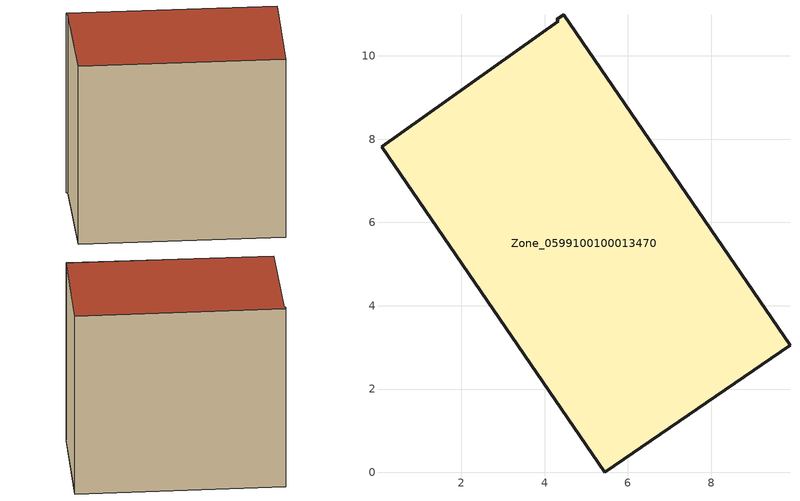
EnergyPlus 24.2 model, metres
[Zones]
Zone_0599100100013470
 floor ground (C_G): 4.33,10.82 4.29,10.88 4.45,10.99 9.89,3.05 5.44,0 0.08,7.81 z0
 wall outside (C_F): 5.44,0 9.89,3.05 4.45,10.99 4.29,10.88 4.33,10.82 0.08,7.81 5.44,0 z0:9.05
 roof outside (C_R): 4.33,10.82 0.08,7.81 5.44,0 9.89,3.05 4.45,10.99 4.29,10.88 z9.05
[BUILDING]
Pand.0599100100013470: North Axis=0; Terrain=City; Loads Convergence Tolerance Value=0.04; Temperature Convergence Tolerance Value=0.4; Solar Distribution=FullExterior; Maximum Number of Warmup Days=25; Minimum Number of Warmup Days=1
[Site:Location]
Rotterdam.The.Hague.AP_ZH_NLD Design_Conditions: Latitude=51.96; Longitude=4.45; Time Zone=1; Elevation=-4.5
[SITE:GROUNDTEMPERATURE:BUILDINGSURFACE]
18, 18, 18, 18, 18, 18, 18, 18, 18, 18, 18, 18
[MATERIAL] Thermal Absorptance=0.9; Solar Absorptance=0.7; Visible Absorptance=0.7
Name | Roughness | Thickness | Conductivity | Density | Specific Heat
G.TI.2015-2018 | MediumSmooth | 0.15 | 0.0428571 | 540 | 1210
F.TI.2015-2018 | Rough | 0.3 | 0.0666667 | 1920 | 840
R.TI.2015-2018 | MediumRough | 0.2 | 0.0333333 | 1500 | 1000
[CONSTRUCTION]
C_G: G.TI.2015-2018
C_F: F.TI.2015-2018
C_R: R.TI.2015-2018
[ZONE]
Zone_0599100100013470: Type=1; Multiplier=1; Ceiling Height=Autocalculate; Volume=Autocalculate; Floor Area=autocalculate; Part of Total Floor Area=Yes
[ZONEINFILTRATION:DESIGNFLOWRATE]
Infil_Zone_0599100100013470: Zone or ZoneList or Space or SpaceList=Zone_0599100100013470; Schedule=AlwaysOn; Design Flow Rate Calculation Method=Flow/Area; Flow Rate per Floor Area=0.0015; Constant Term Coefficient=1; Temperature Term Coefficient=0; Velocity Term Coefficient=0; Velocity Squared Term Coefficient=0
[HVACTEMPLATE:ZONE:IDEALLOADSAIRSYSTEM]
Zone_0599100100013470: Maximum Heating Supply Air Temperature=50; Minimum Cooling Supply Air Temperature=13; Maximum Heating Supply Air Humidity Ratio=0.0156; Minimum Cooling Supply Air Humidity Ratio=0.0077; Heating Limit=NoLimit; Cooling Limit=NoLimit; Dehumidification Control Type=ConstantSensibleHeatRatio; Cooling Sensible Heat Ratio=0.7; Dehumidification Setpoint=60; Humidification Control Type=None; Humidification Setpoint=30; Outdoor Air Method=None; Outdoor Air Flow Rate per Person=0.00944; Outdoor Air Flow Rate per Zone Floor Area=0; Outdoor Air Flow Rate per Zone=0; Demand Controlled Ventilation Type=None; Outdoor Air Economizer Type=NoEconomizer; Heat Recovery Type=None; Sensible Heat Recovery Effectiveness=0.7; Latent Heat Recovery Effectiveness=0.65
[ZONECONTROL:THERMOSTAT]
ThermostatControl_Zone_0599100100013470: Zone or ZoneList=Zone_0599100100013470; Control Type Schedule=DualSetpointControlType; Control 1=Thermostat_Zone_0599100100013470; Temperature Difference Between Cutout And Setpoint=0
[THERMOSTATSETPOINT:DUALSETPOINT]
Thermostat_Zone_0599100100013470: Heating Setpoint Temperature Schedule=HeatingSetpoint_Zone_0599100100013470; Cooling Setpoint Temperature Schedule=CoolingSetpoint_Zone_0599100100013470
[SCHEDULE:COMPACT]
HeatingSetpoint_Zone_0599100100013470: Through: 12/31, For: AllDays, Until: 24:00, 21
CoolingSetpoint_Zone_0599100100013470: Through: 12/31, For: AllDays, Until: 24:00, 24
DualSetpointControlType: Through: 12/31, For: AllDays, Until: 24:00, 4
AlwaysOn: Through: 12/31, For: AllDays, Until: 24:00, 1
